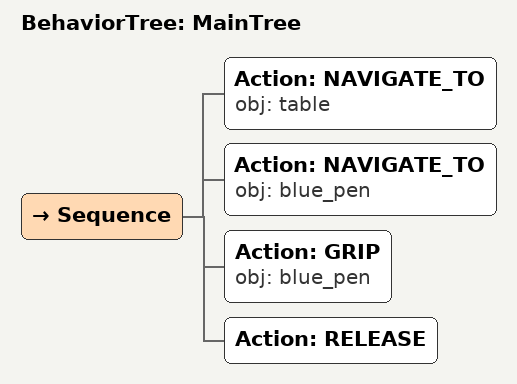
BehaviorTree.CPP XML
<root main_tree_to_execute="MainTree">
  <BehaviorTree ID="MainTree">
    <Sequence>
      <!-- Navigate to table -->
      <Action ID="NAVIGATE_TO" obj="table" />
      <!-- Navigate to blue_pen while avoiding book_stack obstacle -->
      <Action ID="NAVIGATE_TO" obj="blue_pen" />
      <!-- Grip blue_pen -->
      <Action ID="GRIP" obj="blue_pen" />
      <!-- Release -->
      <Action ID="RELEASE" />
    </Sequence>
  </BehaviorTree>
</root>
